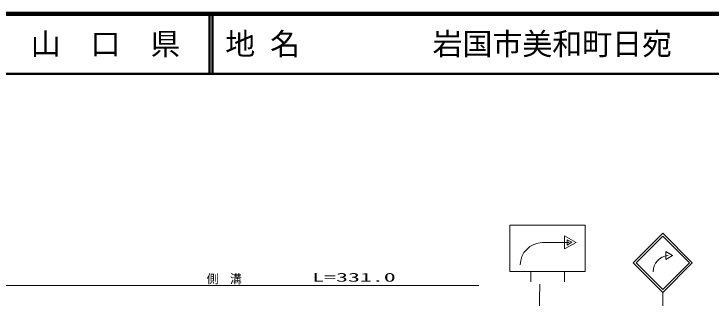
# Model space of a CAD drawing. Units: millimetres, scale not verified. Extents: x 63972 to 703972, y 2520 to 362520.
# Drawn here: x 359038 to 475530, y 315056 to 362520 of the extents above; entities that cross this region are included whole.
import ezdxf
from ezdxf.enums import TextEntityAlignment as Align

# ---------------------------------------------------------------- set-up
doc = ezdxf.new("R2010")
doc.units = ezdxf.units.MM
doc.header["$LTSCALE"] = 1000
for name, color, linetype, lineweight in [('M-TTL', 2, 'Continuous', 140), ('M-TTL-LINE', 7, 'Continuous', 50), ('S-BGD', 7, 'Continuous', 13), ('S-BGD-HTXT', 6, 'Continuous', 13)]:
    doc.layers.add(name, color=color, linetype=linetype, lineweight=lineweight)
doc.layers.add('M-TTL-TXT', color=7, linetype='Continuous')
doc.styles.add('ＭＳ ゴシック', font='')
doc.styles.get('ＭＳ ゴシック').set_extended_font_data('MS Gothic')

msp = doc.modelspace()

# ---------------------------------------------------------------- linework, layer by layer
at = {"layer": 'M-TTL'}
msp.add_line((703972, 362520), (63972, 362520), dxfattribs=at)
at = {"layer": 'M-TTL-LINE'}
for p, q in [((391722, 362520), (391722, 352520)), ((392222, 362520), (392222, 352520)), ((63972, 352520), (703972, 352520))]:
    msp.add_line(p, q, dxfattribs=at)
at = {"layer": 'S-BGD'}
for p, q in [((441922, 319484), (441922, 327228)), ((441922, 327228), (454506, 327228)), ((454506, 327228), (454506, 319484)), ((462498, 320950), (467448, 325900)), ((462993, 320950), (467448, 325405)), ((467448, 325900), (472397, 320950)), ((471902, 320950), (467448, 325405)), ((447340, 324351), (451702, 324351)), ((451493, 324791), (452244, 324367)), ((451493, 324791), (451493, 323899)), ((452244, 324367), (451493, 323899)), ((467448, 316001), (462498, 320950)), ((467448, 316496), (462993, 320950)), ((472397, 320950), (467448, 316001)), ((467448, 316496), (471902, 320950)), ((454506, 319484), (441922, 319484)), ((445441, 319484), (445441, 317777)), ((451045, 319484), (451045, 317777)), ((446893, 317359), (446558, 292453)), ((467448, 316001), (467448, 313498))]:
    msp.add_line(p, q, dxfattribs=at)
msp.add_lwpolyline([(451064, 325451), (452978, 324351), (451064, 323256), (451064, 325445)], dxfattribs=at)
msp.add_lwpolyline([(467968, 322815), (469091, 322166), (467967, 321513)], close=True, dxfattribs=at)
for centre, radius in [((451702, 324351), 38.5), ((468344, 322166), 22.8)]:
    msp.add_circle(centre, radius, dxfattribs=at)
msp.add_arc((468619, 319417), 2763, 95.71799, 180, dxfattribs=at)
msp.add_ellipse((447538, 320602), major_axis=(3891, 0), ratio=0.964602, start_param=1.6215216, end_param=3.1415927, dxfattribs=at)
at = {"layer": 'S-BGD-HTXT'}
msp.add_line((271291, 317166), (436706, 317166), dxfattribs=at)

# ---------------------------------------------------------------- texts
at = {"layer": 'M-TTL-TXT', "style": 'ＭＳ ゴシック'}
msp.add_text('山\u3000口\u3000県', height=3666, dxfattribs=at).set_placement((374347, 357520), align=Align.MIDDLE_CENTER)
for s, p in [('地 名', (394352, 357520)), ('岩国市美和町日宛', (428996, 357520))]:
    msp.add_text(s, height=3666, dxfattribs=at).set_placement(p, align=Align.MIDDLE_LEFT)
at = {"layer": 'S-BGD-HTXT', "style": 'ＭＳ ゴシック', "width": 2}
msp.add_text('L=331.0', height=1466, dxfattribs=at).set_placement((408875, 317349), align=Align.BOTTOM_LEFT)
at = {"layer": 'S-BGD-HTXT', "insert": (391231, 317349), "char_height": 1466, "attachment_point": 7, "style": 'ＭＳ ゴシック'}
msp.add_mtext('\\T1.95;側溝', dxfattribs=at)

doc.saveas('drawing.dxf')
